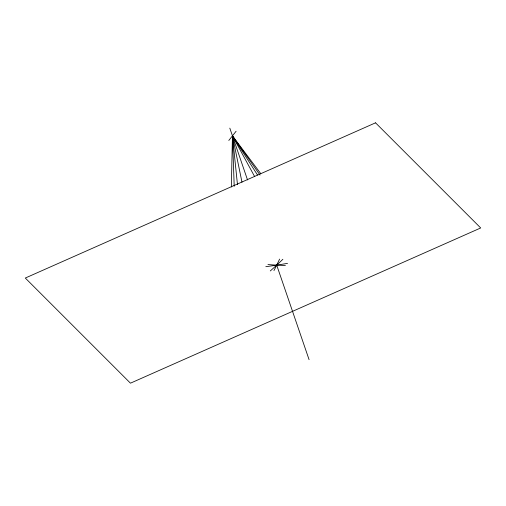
<?xml version="1.0" encoding="UTF-8"?>
<svg xmlns="http://www.w3.org/2000/svg" width="506" height="506" viewBox="0 0 506 506"><rect width="100%" height="100%" fill="white"/><g stroke="black" fill="none" stroke-linecap="round" stroke-linejoin="round"><path stroke-width="0.76" d="M231.343 186.98L232.45 135.855L260.754 173.615M228.801 140.466L236.093 131.25M260.033 175.057L232.45 135.855L234.208 186.278M257.51 175.013L232.45 135.855L237.459 184.551M254.714 176.702L232.45 135.855L241.994 182.223M229.806 128.138L247.542 179.946M276.706 265.125L309.077 359.665M279.59 259.085A563.671 199.566 81.3 0 1 273.948 270.571M282.873 259.287A563.671 352.328 -87 0 1 270.286 270.95M285.403 265.492A563.671 369.918 47.2 0 1 267.946 264.568M287.541 263.354A563.671 470.264 26.2 0 1 265.808 266.694M375.541 122.819L25.3 278.041L130.459 383.181L480.7 227.959L375.541 122.819"/></g></svg>
